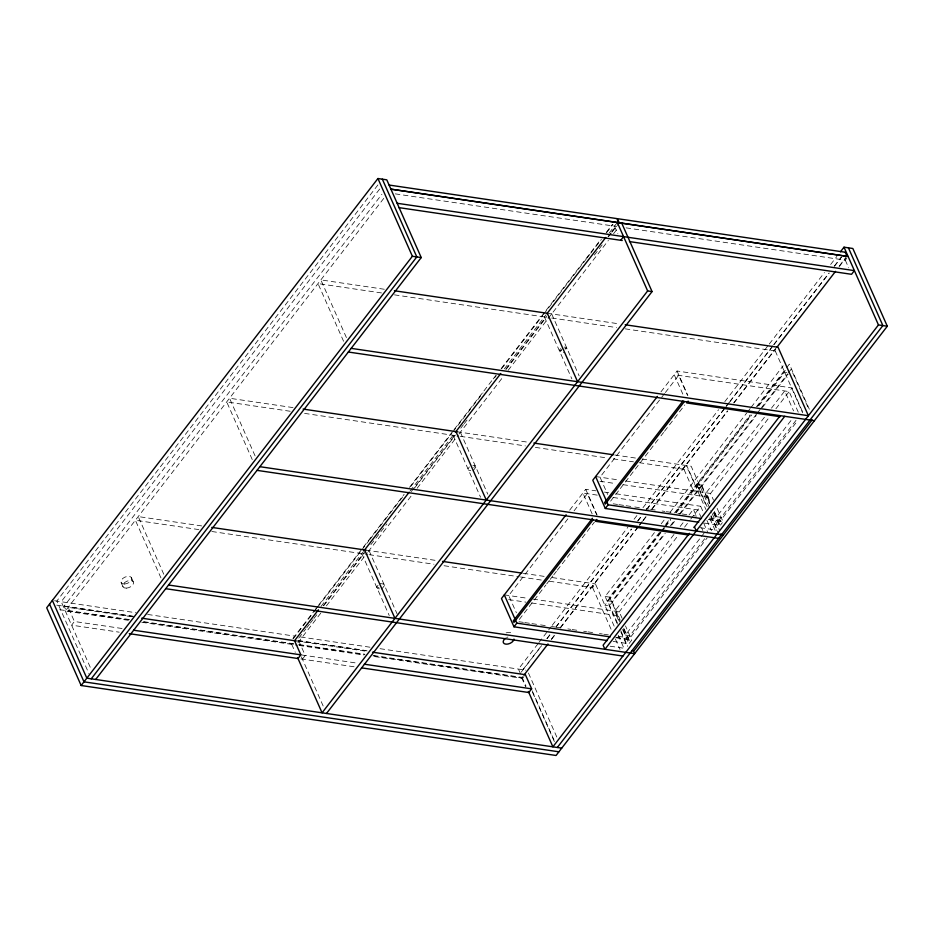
<?xml version="1.0" encoding="UTF-8"?>
<svg xmlns="http://www.w3.org/2000/svg" width="934" height="934" viewBox="0 0 934 934"><rect width="100%" height="100%" fill="white"/><g stroke="black" fill="none" stroke-linecap="round" stroke-linejoin="round"><path stroke-width="0.7" stroke-dasharray="4.67 3.5" d="M377.908 184.944L56.787 601.064L88.905 673.542M379.659 189.053L61.212 601.718L90.995 668.931M129.406 619.557L65.952 610.206L64.131 606.084L381.924 194.26M383.757 198.382L65.333 611.023L128.799 620.374M122.027 628.5L74.428 621.495L71.603 625.161L119.202 632.178M292.879 638.506L314.244 610.813M315.132 609.657L317.805 606.201M318.692 605.045L362.31 548.527M363.198 547.371L404.153 494.308M409.489 487.385L453.107 430.854M453.994 429.71L492.276 380.103M493.164 378.947L495.837 375.491M501.173 368.568L600.877 239.361M606.224 232.449L612.447 224.37M293.381 638.576L312.96 613.194M313.859 612.039L316.521 608.583M317.42 607.427L361.038 550.908M361.925 549.752L369.047 540.517M369.934 539.373L404.656 494.378M410.89 486.299L451.834 433.236M452.721 432.092L482.995 392.864M494.565 377.873L496.339 375.561M501.686 368.638L542.631 315.575M543.518 314.419L567.557 283.271M568.444 282.126L586.248 259.045M587.147 257.901L589.809 254.433M590.708 253.277L601.379 239.443M606.726 232.519L612.961 224.44M321.098 606.341L362.906 552.169M410.049 491.074L454.519 433.434M504.337 368.883L546.145 314.7M609.295 232.858L617.304 222.49M323.187 605.711L364.132 552.648M411.31 491.506L454.94 434.975M505.679 369.222L546.623 316.159M608.046 236.571L610.719 233.103M611.607 231.947L616.055 226.18M298.763 638.085L305.885 628.851M306.784 627.706L309.446 624.239M310.345 623.083L313.007 619.627M313.906 618.471L318.354 612.704M323.689 605.781L364.645 552.718M370.868 544.65L386.898 523.881M414.498 488.12L455.442 435.057M460.777 428.134L463.451 424.678M464.338 423.522L467.012 420.055M506.181 369.304L546.238 317.397M594.316 255.099L604.1 242.408M608.548 236.641L611.221 233.185M612.109 232.029L618.343 223.95M297.934 642.732L321.109 612.704M326.398 605.839L367.319 552.811M368.206 551.667L411.801 495.183M417.136 488.26L458.057 435.232M458.944 434.088L502.831 377.208M508.143 370.331L608.384 240.423M613.58 233.687L618.004 227.954M302.418 659.171L305.255 655.493L298.997 641.354M378.06 585.279L376.647 587.112L379.963 587.603M467.957 468.786L469.37 466.942M560.68 348.615L559.268 350.448L561.474 350.775M562.735 348.195L559.898 351.873L564.311 352.515M473.795 467.595L475.208 465.762L470.794 465.109M565.105 349.269L566.529 347.436L563.214 346.946M381.691 589.179L384.528 585.501M473.001 470.853L475.838 467.175L472.522 466.685M569.647 510.174L585.735 489.334L595.787 490.817M660.957 391.848L677.045 371.008L791.985 387.937L803.368 413.645M567.884 518.837L508.715 595.518L516.374 612.786M574.071 510.828L587.311 493.666L596.733 514.914M664.494 393.646L600.025 477.181L607.684 494.46M665.382 392.502L678.633 375.328L687.459 395.257M519.316 619.429L545.806 585.093M546.694 583.948L549.344 580.516M550.219 579.372L552.87 575.939M553.757 574.795L556.407 571.363M557.294 570.219L594.386 522.153M610.626 501.103L619.464 489.649M620.339 488.505L660.081 437.007M660.968 435.863L663.619 432.43M664.494 431.286L684.809 404.971M538.007 643.724L518.44 669.083L526.029 686.21M538.895 642.569L547.791 631.045M548.678 629.89L551.352 626.434M552.239 625.278L627.846 527.29M634.081 519.222L637.63 514.611M642.977 507.699L718.585 409.722M724.807 401.655L768.39 345.171M769.289 344.016L824.442 272.541M830.665 264.474L836.887 256.406M522.865 669.736L541.545 645.522M546.88 638.611L550.43 633.999M555.777 627.076L631.384 529.099M637.607 521.032L641.168 516.42M646.503 509.509L725.671 406.909M726.559 405.753L729.232 402.297M730.119 401.153L772.815 345.813M773.702 344.669L828.855 273.195M834.19 266.283L841.312 257.06M521.23 672.141L541.708 645.616M547.055 638.693L550.616 634.081M555.952 627.158L631.617 529.099M637.852 521.02L641.413 516.409M646.748 509.485L725.088 407.971M725.975 406.827L728.648 403.36M729.536 402.204L773.154 345.685M774.053 344.529L829.24 273.008M834.587 266.085L841.709 256.862M372.935 655.82L521.616 677.734L523.028 675.889M551.293 639.253L554.854 634.653M560.19 627.73L638.471 526.297M639.358 525.141L642.032 521.686M642.919 520.53L646.48 515.918M651.815 509.007L727.423 411.018M733.645 402.951L775.454 348.779M839.503 265.781L845.725 257.714M551.55 639.346L555.111 634.735M560.447 627.811L638.786 526.297M639.673 525.153L642.347 521.686M643.234 520.53L646.795 515.918M652.142 508.995L727.808 410.948M734.042 402.869L775.874 348.651M839.082 266.75L846.204 257.515M523.974 676.555L522.561 678.388L373.997 656.497M549.344 581.228L592.611 587.603L595.448 583.937L614.759 627.508M625.231 328.85L775.243 350.951L776.656 349.106M626.06 227.861L845.293 260.166L846.718 258.333M617.386 624.099L605.139 596.476L654.991 531.89M661.214 523.822L664.774 519.199M670.122 512.287L746.663 413.085M747.55 411.941L750.224 408.473M751.111 407.329L783.159 365.801M605.139 596.476L609.563 597.13L659.404 532.543M665.638 524.464L669.199 519.853M674.535 512.929L750.189 414.894M756.423 406.815L785.798 368.755M786.685 367.611L789.358 364.143L809.755 410.166M617.362 622.908L607.555 600.772L660.665 531.948M661.552 530.792L664.214 527.36M665.101 526.204L670.414 519.327M675.714 512.439L696.962 484.909L701.387 485.563L709.466 503.788M707.096 506.625L697.289 484.489L751.286 414.509M757.486 406.477L785.809 369.771M660.968 532.59L604.893 605.255L609.318 605.909L665.393 533.244M661.867 531.434L664.529 527.979M665.428 526.823L670.764 519.899M676.099 512.976L751.753 414.941M758.875 405.718L784.688 372.269L786.895 372.596M607.555 600.772L611.98 601.426L664.202 533.746M670.402 525.714L673.939 521.125M679.251 514.237L701.387 485.563M697.289 484.489L701.714 485.143L756.598 414.019M757.486 412.875L760.136 409.431M761.023 408.286L787.584 373.869M788.459 372.724L791.121 369.28L809.007 409.641M671.628 525.165L675.189 520.553M680.524 513.63L756.178 415.595M762.413 407.516L788.226 374.067M673.986 534.47L614.817 611.151L619.522 621.775M680.162 526.461L683.7 521.884M689 515.019L693.413 509.299L696.355 515.93M764.409 417.288L706.127 492.813L710.249 502.118M771.484 408.135L784.723 390.961L793.561 410.89M531.633 602.979L616.405 615.471L677.524 536.268M684.587 527.115L689.887 520.25M690.763 519.094L700.663 506.275L702.952 511.412M622.943 484.653L707.715 497.145L769.721 416.786M775.897 408.777L791.985 387.937M623.06 629.75L625.406 635.062L700.477 537.786M701.364 536.641L704.014 533.209M714.37 511.412L716.728 516.724L791.787 419.459M618.156 636.323L628.208 637.805L704.901 538.439M709.466 517.996L719.53 519.479L796.212 420.102M615.961 637.432L628.897 639.346L707.166 537.902M708.708 519.316L720.207 521.009L797.589 420.72M613.124 641.413L628.932 643.748L631.769 640.07L625.5 625.932M704.434 523.087L720.242 525.41L722.367 522.655M395.28 193.863L616.685 226.483M384.306 289.26L320.852 279.908L346.514 337.828M547.254 313.264L619.417 323.9M381.481 292.937L318.015 283.586L343.677 341.494M394.463 294.852L548.842 317.595M551.679 318.015L616.58 327.577M564.942 348.522L567.148 348.849M293.007 407.598L229.53 398.246L255.204 456.154M457.041 431.765L529.543 442.436M614.642 454.975L636.358 458.174M642.055 459.014L691.183 466.253L711.603 512.334M290.182 411.264L226.705 401.912L252.367 459.832M304.589 413.388L458.921 436.131M460.369 436.341L525.328 445.915M535.369 447.386L607.555 458.022M613.253 458.863L633.45 461.84M639.218 462.692L688.346 469.93L705.882 509.485M700.628 487.571L696.215 486.929L686.759 465.599L683.933 469.277L693.378 490.595L697.803 491.249M595.612 476.538L618.6 479.924M625.78 480.975L710.552 493.467L713.494 500.11M599.955 481.267L615.763 483.59M468.588 470.199L470.794 470.526M604.403 492.09L608.723 492.72M615.903 493.782L700.663 506.275M597.258 495.125L582.898 493.012L592.319 514.272M613.066 497.46L697.838 509.941L700.78 516.584M716.728 516.724L721.141 517.378M613.206 503.811L617.514 504.453M618.95 504.664L624.706 505.516M626.142 505.726L633.322 506.777M634.758 506.987L640.502 507.839M646.258 508.68L649.13 509.112M650.566 509.322L656.31 510.162M662.054 511.015L664.926 511.435M666.362 511.645L672.118 512.497M677.862 513.338L680.734 513.77M682.17 513.98L687.914 514.821M693.67 515.673L696.542 516.093M708.708 519.619L723.079 521.744L716.81 507.606M700.033 527.675L716.88 530.162M201.686 525.924L138.22 516.572L163.882 574.48M365.731 550.091L436.797 560.563M523.332 573.313L544.966 576.5M552.181 577.562L595.448 583.937M198.849 529.601L135.383 520.25L161.057 578.158M211.831 531.504L367.611 554.457M369.047 554.668L433.96 564.229M444.059 565.724L519.059 576.768M520.495 576.978L542.129 580.166M504.302 594.865L527.29 598.25M533.034 599.103L619.23 611.793L622.079 618.226M508.645 599.593L525.889 602.138M379.473 583.446L383.897 584.089M377.266 588.525L379.484 588.852M625.406 635.062L629.831 635.715M519.024 621.729L523.332 622.359M524.768 622.569L530.512 623.422M531.948 623.632L539.14 624.683M540.576 624.893L546.32 625.745M552.064 626.586L554.936 627.018M556.372 627.228L562.128 628.068M567.872 628.921L570.744 629.341M572.18 629.551L577.924 630.403M583.68 631.244L586.552 631.676M587.988 631.886L593.732 632.727M599.476 633.579L602.348 633.999M603.784 634.209L609.54 635.062M615.961 637.735L631.769 640.07M610.124 646.211L625.57 648.488M54.581 600.749L136.095 612.751M147.642 614.455L294.875 636.147M300.655 637L369.934 647.204M380.045 648.686L525.842 670.168M64.131 606.084L133.352 616.288M298.261 640.584L366.035 650.566M56.752 605.15L133.258 616.428M297.818 640.666L367.109 650.881M131.636 616.709L68.17 607.357L74.428 621.495M295.681 640.876L366.735 651.337M143.824 621.682L293.813 643.783M298.647 644.495L364.984 654.267M373.635 655.54L522.176 677.419M59.694 609.68L128.974 619.884M143.416 622.009L293.533 644.133M299.312 644.985L364.272 654.547M141.781 622.289L297.549 645.242M298.997 645.452L363.898 655.014M301.939 655.003L357.138 663.14M300.935 658.949L354.301 666.806M845.293 260.166L848.714 267.871M775.243 350.951L802.668 412.84M798.255 412.174L789.148 391.615L674.208 374.686L683.63 395.934M614.467 226.156L617.888 233.874M677.045 371.008L687.868 395.421M719.53 519.479L720.207 521.009M707.715 497.145L709.992 502.282M714.545 512.556L720.242 525.41M701.714 485.143L709.782 503.368M713.821 512.486L720.172 526.799M713.506 512.906L719.273 525.924M712.175 513.63L719.682 530.57M711.136 515.731L717.487 530.057M696.962 484.909L706.769 507.045M710.809 516.152L718.316 533.081M709.922 518.615L715.759 531.785M706.933 520.401L711.486 530.687M703.722 523.227L707.517 531.796M701.656 527.897L702.835 530.547M551.667 313.917L579.138 375.888M544.417 316.941L571.877 378.912M585.735 489.334L597.118 515.043M628.208 637.805L628.897 639.346M611.98 601.426L620.059 619.651M624.087 628.769L630.438 643.082M609.563 597.13L620.048 620.806M623.55 628.687L629.96 643.152M616.405 615.471L618.682 620.608M622.663 629.609L628.932 643.748M620.83 630.719L627.753 646.34M620.876 631.979L627.298 646.48M618.203 635.26L624.624 649.76M592.611 587.603L611.863 631.034M615.366 638.938L620.024 649.469M460.357 432.244L487.817 494.226M453.107 435.267L480.566 497.238M528.446 673.017L557.061 737.591M532.205 690.81L554.387 740.884M532.625 692.503L554.808 742.577M521.616 677.734L525.702 686.957M369.047 550.581L397.078 613.848M361.797 553.605L389.256 615.576M301.413 656.882L323.573 706.898M291.735 644.378L295.237 652.282M131.46 577.691L133.293 581.824M121.163 582.676L122.996 586.797M506.613 637.583A5.721 3.351 -23.9 0 1 507.933 637.011M506.1 632.89A5.721 3.351 -23.9 0 1 512.066 634.128M126.347 588.14A5.721 3.351 -23.9 0 0 133.457 582.209A5.721 3.351 -23.9 0 0 124.631 582.571A5.721 3.351 -23.9 0 0 126.347 588.14M124.514 584.019A5.721 3.351 -23.9 0 0 131.636 578.088A5.721 3.351 -23.9 0 0 122.798 578.45A5.721 3.351 -23.9 0 0 124.514 584.019"/><path stroke-width="1.4" d="M95.665 679.473L421.234 257.574L386.781 179.83L377.931 178.522L46.7 607.765L81.153 685.509L556.069 755.478L887.3 326.235L852.847 248.491L844.009 247.183L840.448 251.795M81.153 685.509L412.384 256.266L421.234 257.574M91.24 678.82L416.809 256.92L382.356 179.176M294.408 640.922L318.424 609.797M363.793 551.013L409.15 492.218M455.407 432.279L500.776 373.495M547.032 313.555L605.746 237.47M620.736 240.295L623.573 236.617M326.491 713.471L652.06 291.583L647.636 290.929L322.067 712.817L297.572 657.548M566.121 514.751L501.465 598.542L513.992 626.807L607.38 640.572M657.431 396.425L592.775 480.204L605.302 508.481L698.69 522.234M592.448 518.288L513.28 620.876L513.957 622.406L593.125 519.818M683.034 400.884L604.59 502.55L605.267 504.08L684.435 401.48M513.992 626.807L516.829 623.141L610.217 636.895M596.838 519.444L595.425 521.289L688.813 535.042M605.302 508.481L608.139 504.804L701.527 518.568M688.148 401.118L686.735 402.951L780.124 416.716M523.951 675.119L547.989 643.97M776.761 347.495L835.521 271.362M372.503 652.189L525.398 674.71L531.656 688.848L528.831 692.526L361.516 667.868M689.444 533.302L603.107 645.184L604.94 649.305L784.735 416.319M693.892 527.535L780.229 415.653M887.3 326.235L878.462 324.927L552.893 746.826L528.364 691.487M557.318 747.48L882.875 325.581L848.422 247.837M812.16 419.903L723.64 534.622L720.324 534.131M389.046 185.037L616.907 218.603L618.728 222.724L390.879 189.158M390.902 189.135L848.13 256.488M397.16 203.273L854.388 270.627L851.563 274.304L629.434 241.579M398.655 207.582L622.219 240.517M394.405 290.754L547.301 313.275L577.586 381.714M625.185 324.752L778.08 347.273L808.4 415.712L351.172 348.359M348.347 352.025L814.413 420.685M303.095 409.08L457.473 431.823M533.874 443.078L613.276 454.776M259.862 466.685L723.313 535.03L633.906 650.905L631.688 650.578M257.025 470.362L718.678 538.369M211.785 527.406L366.116 550.149M442.564 561.404L521.896 573.091M168.552 585.011L634.618 653.672L633.45 651.045M165.715 588.689L622.943 656.042M141.734 618.191L296.066 640.922M133.574 630.205L300.888 654.851M364.342 664.202L531.656 688.848M129.289 633.661L298.051 658.528L300.841 654.839L294.572 640.712M561.731 748.134L86.827 678.166L52.374 600.422M558.894 751.8L83.99 681.843L49.537 604.088M844.009 247.183L878.462 324.927M621.729 223.133L652.06 291.583M617.304 222.49L647.636 290.929M694.429 526.846L696.25 530.967M595.612 476.538L608.139 504.804M377.931 178.522L412.384 256.266M455.944 431.601L486.264 500.04M504.302 594.865L516.829 623.141M364.622 549.928L394.954 618.366M513.969 639.113A5.721 3.351 -23.9 0 1 505.948 644.168A5.721 3.351 -23.9 0 1 505.422 638.331M845.27 252.238L617.409 218.673L619.23 222.794L847.091 256.36L845.27 252.238"/></g></svg>
